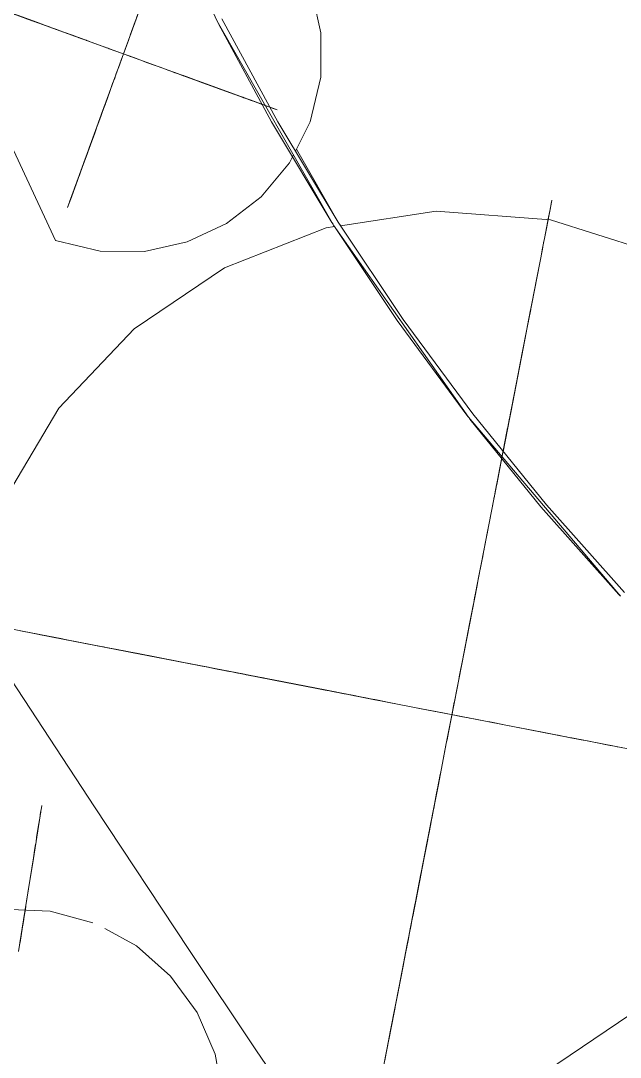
# Model space of a CAD drawing. Header units: inches. Extents: x -578 to 1873, y 397 to 1812.
# Drawn here: x 1519.7 to 1574, y 907.6 to 1001.6 of the extents above; entities that cross this region are included whole.
import ezdxf

# ---------------------------------------------------------------- set-up
doc = ezdxf.new("R2010")
doc.units = ezdxf.units.IN
doc.header["$MEASUREMENT"] = 0
for name, color, linetype, lineweight in [('A-FLOR', 192, 'Continuous', 13), ('A-WALL', 113, 'Continuous', 13), ('L-PLNT', 71, 'Continuous', 9)]:
    doc.layers.add(name, color=color, linetype=linetype, lineweight=lineweight)

# ---------------------------------------------------------------- blocks, each defined once
blk = doc.blocks.new('3D Cad File Example_dwg_RPC Shrub - Hydrangea 3_-9_-1394593-_3D_-V64-Level 1')
at = {"layer": 'L-PLNT'}
for p, q in [((-17.21, -7.107), (-16.81, -8.226)), ((-16.81, -8.226), (-14.6, -11.701)), ((-14.6, -11.701), (-11.701, -14.6)), ((-11.701, -14.6), (-8.226, -16.81)), ((2.256, -16.353), (2.256, -14.632)), ((2.256, -16.912), (2.256, -14.815)), ((2.256, -17.51), (2.256, -15.211)), ((2.256, -16.687), (2.256, -15.419)), ((2.256, -18.123), (2.256, -15.422)), ((2.256, -16.077), (2.256, -15.465)), ((-8.226, -16.81), (-5.148, -17.911)), ((2.256, -16.077), (2.256, -16.92)), ((2.256, -18.198), (2.256, -16.353)), ((2.256, -16.958), (2.256, -16.687)), ((2.256, -17.304), (2.256, -16.912)), ((2.256, -16.92), (2.256, -17.216)), ((2.256, -20.804), (2.256, -16.958)), ((2.256, -17.216), (2.256, -17.382)), ((2.256, -17.733), (2.256, -17.304)), ((2.256, -17.382), (2.256, -17.597)), ((2.256, -17.597), (2.256, -17.51)), ((2.256, -23.252), (2.256, -17.733)), ((-3.992, -18.253), (0, -18.714)), ((0, -18.714), (4.288, -18.219)), ((2.256, -18.163), (2.256, -18.123)), ((2.256, -18.163), (2.256, -18.84)), ((2.256, -18.198), (2.256, -18.73)), ((2.256, -18.73), (2.256, -18.91)), ((2.256, -18.91), (2.256, -18.84)), ((2.256, -20.981), (2.256, -20.804)), ((2.256, -22.614), (2.256, -20.981)), ((2.256, -26.708), (2.256, -22.614)), ((2.256, -23.462), (2.256, -23.252)), ((2.256, -23.906), (2.256, -23.462)), ((2.256, -24.323), (2.256, -23.906)), ((2.256, -24.721), (2.256, -24.323)), ((2.256, -25.106), (2.256, -24.721)), ((2.256, -26.245), (2.256, -25.106)), ((2.256, -26.874), (2.256, -26.245)), ((2.256, -27.501), (2.256, -26.708)), ((2.256, -27.177), (2.256, -26.874)), ((2.256, -27.446), (2.256, -27.147)), ((2.256, -27.147), (2.256, -27.355)), ((2.256, -27.598), (2.256, -27.177)), ((2.256, -27.842), (2.256, -27.355)), ((2.256, -27.446), (2.256, -27.598)), ((2.256, -27.501), (2.256, -28.05)), ((2.256, -28.05), (2.256, -27.842))]:
    blk.add_line(p, q, dxfattribs=at)
blk = doc.blocks.new('3D Cad File Example_dwg_RPC Shrub - Prairie Dropseed 5_-0_-1394609-_3D_-V67-Level 1')
at = {"layer": 'L-PLNT'}
for p, q in [((0, 45.113), (-40.801, 4.312)), ((0.214, 40.523), (0.214, 25.315)), ((6.694, 39), (11.875, 33.877)), ((0.214, 27.71), (0.214, 37.721)), ((0.214, 37.673), (0.214, 26.555)), ((0.214, 36.452), (0.214, 25.136)), ((11.875, 33.877), (19.584, 26.11)), ((0.214, 32.614), (0.214, 31.739)), ((0.214, 32.275), (0.214, 32.439)), ((0.214, 32.275), (0.214, 29.954)), ((0.214, 31.739), (0.214, 29.845)), ((0.214, 29.812), (0.214, 30.688)), ((0.214, 30.688), (0.214, 30.094)), ((0.214, 30.094), (0.214, 29.501)), ((0.214, 29.954), (0.214, 29.812)), ((0.214, 29.812), (0.214, 29.845)), ((0.214, 29.812), (0.214, 25.749)), ((0.214, 29.501), (0.214, 27.803)), ((0.214, 27.803), (0.214, 27.71)), ((0.214, 26.555), (0.214, 12.373)), ((0.214, 19.828), (0.214, 25.959)), ((0.214, 25.959), (0.214, 25.258)), ((0.214, 25.749), (0.214, 20.664)), ((19.584, 26.11), (30.452, 15.038)), ((0.214, 25.315), (0.214, 23.734)), ((0.214, 25.258), (0.214, 23.482)), ((0.214, 25.136), (0.214, 23.156)), ((0.214, 23.156), (0.214, 23.734)), ((0.214, 22.649), (0.214, 23.482)), ((0.214, 21.862), (0.214, 22.649)), ((0.214, 22.166), (0.214, 22.184)), ((0.214, 22.184), (0.214, 22.152)), ((0.214, 22.098), (0.214, 22.166)), ((0.214, 22.152), (0.214, 22.072)), ((0.214, 21.978), (0.214, 22.098)), ((0.214, 22.072), (0.214, 21.824)), ((0.214, 21.806), (0.214, 21.978)), ((0.214, 21.125), (0.214, 21.862)), ((0.214, 21.824), (0.214, 21.377)), ((0.214, 20.627), (0.214, 21.806)), ((0.214, 21.377), (0.214, 20.816)), ((0.214, 20.445), (0.214, 21.125)), ((0.214, 20.816), (0.214, 20.229)), ((0.214, 20.664), (0.214, 19.176)), ((0.214, 17.726), (0.214, 20.627)), ((0.214, 19.828), (0.214, 20.445)), ((0.214, 20.229), (0.214, 19.702)), ((0.214, 19.702), (0.214, 19.322)), ((0.214, 18.952), (0.214, 19.653)), ((0.214, 19.653), (0.214, 18.077)), ((0.214, 19.176), (0.214, 19.322)), ((0.214, 19.154), (0.214, 19.303)), ((0.214, 19.303), (0.214, 19.131)), ((0.214, 19.154), (0.214, 18.252)), ((0.214, 19.131), (0.214, 16.801)), ((0.214, 18.906), (0.214, 18.952)), ((0.214, 17.726), (0.214, 18.906)), ((0.214, 18.077), (0.214, 18.252)), ((0.214, 17.551), (0.214, 17.811)), ((0.214, 17.811), (0.214, 17.305)), ((0.214, 17.474), (0.214, 17.726)), ((0.214, 14.048), (0.214, 17.726)), ((0.214, 16.203), (0.214, 17.551)), ((0.214, 17.474), (0.214, 15.368)), ((0.214, 17.305), (0.214, 14.114)), ((0.214, 16.801), (0.214, 16.15)), ((0.214, 16.15), (0.214, 16.203)), ((0.214, 16.15), (0.214, 15.457)), ((0.214, 16.15), (0.214, 12.176)), ((0.214, 15.975), (0.214, 12.879)), ((0.214, 15.975), (0.214, 12.831)), ((0.214, 15.457), (0.214, 15.368)), ((0.214, 14.114), (0.214, 13.875)), ((30.452, 15.038), (42.902, 2.268)), ((0.214, 13.875), (0.214, 14.048)), ((0.214, 12.879), (0.214, 12.297)), ((0.214, 12.831), (0.214, 12.356)), ((0.214, 12.401), (0.214, 12.447)), ((0.214, 12.447), (0.214, 12.267)), ((0.214, 12.401), (0.214, 12.297)), ((0.214, 12.297), (0.214, 12.385)), ((0.214, 12.385), (0.214, 12.313)), ((0.214, 12.373), (0.214, 7.107)), ((0.214, 12.356), (0.214, 12.153)), ((0.214, 11.421), (0.214, 12.313)), ((0.214, 12.297), (0.214, 9.844)), ((0.214, 12.092), (0.214, 12.297)), ((0.214, 12.153), (0.214, 12.297)), ((0.214, 12.267), (0.214, 11.936)), ((0.214, 12.176), (0.214, 11.946)), ((0.214, 12.092), (0.214, 11.83)), ((0.214, 11.946), (0.214, 10.618)), ((0.214, 11.936), (0.214, 11.421)), ((0.214, 11.83), (0.214, 11.531)), ((0.214, 11.531), (0.214, 10.901)), ((0.214, 10.901), (0.214, 10.37)), ((0.214, 10.618), (0.214, 10.209)), ((0.214, 10.37), (0.214, 10.093)), ((0.214, 10.209), (0.214, 9.669)), ((0.214, 10.093), (0.214, 7.918)), ((0.214, 9.844), (0.214, 9.086)), ((0.214, 9.669), (0.214, 9.319)), ((0.214, 9.319), (0.214, 8.797)), ((0.214, 9.086), (0.214, 8.657)), ((0.214, 8.657), (0.214, 8.797)), ((0.214, 8.618), (0.214, 8.755)), ((0.214, 8.755), (0.214, 8.471)), ((0.214, 7.445), (0.214, 8.618)), ((0.214, 8.471), (0.214, 6.128)), ((0.214, 7.918), (0.214, 7.978)), ((0.214, 7.978), (0.214, 7.923)), ((0.214, 7.923), (0.214, 7.425)), ((0.214, 6.606), (0.214, 7.918)), ((0.214, 7.918), (0.214, 7.789)), ((0.214, 7.789), (0.214, 7.461)), ((0.214, 7.461), (0.214, 6.187)), ((0.214, 7.445), (0.214, 7.425)), ((0.214, 3.16), (0.214, 7.107)), ((0.214, 6.606), (0.214, 3.48)), ((0.214, 6.187), (0.214, 5.964)), ((0.214, 5.991), (0.214, 6.128)), ((0.214, 5.964), (0.214, 5.991)), ((0.214, 3.48), (0.214, 0.707)), ((0.214, 3.16), (0.214, 3.109)), ((0.214, 3.109), (0.214, 2.974)), ((0.214, 2.974), (0.214, 2.3)), ((0.214, 2.3), (0.214, -8.918)), ((-10.854, 0.649), (-16.366, 0.649)), ((-15.065, 0.649), (-15.462, 0.649)), ((-14.806, 0.649), (-15.065, 0.649)), ((-14.806, 0.649), (-14.411, 0.649)), ((-14.411, 0.649), (-14.116, 0.649)), ((-14.116, 0.649), (-12.31, 0.649)), ((-12.31, 0.649), (-11.728, 0.649)), ((-11.26, 0.649), (-11.728, 0.649)), ((-9.507, 0.649), (-11.26, 0.649)), ((-9.857, 0.649), (-11.084, 0.649)), ((-11.084, 0.649), (-10.614, 0.649)), ((-10.745, 0.649), (-10.854, 0.649)), ((-10.582, 0.649), (-10.745, 0.649)), ((-10.614, 0.649), (-8.169, 0.649)), ((-10.377, 0.649), (-10.582, 0.649)), ((-10.14, 0.649), (-10.377, 0.649)), ((-9.883, 0.649), (-10.14, 0.649)), ((-9.617, 0.649), (-9.883, 0.649)), ((-9.857, 0.649), (-9.507, 0.649)), ((-9.353, 0.649), (-9.617, 0.649)), ((1.865, 0.649), (-9.353, 0.649)), ((-8.169, 0.649), (-4.778, 0.649)), ((-4.778, 0.649), (-3.749, 0.649)), ((-3.749, 0.649), (-3.276, 0.649)), ((-3.276, 0.649), (-3.029, 0.649)), ((-3.029, 0.649), (-2.565, 0.649)), ((-2.565, 0.649), (-1.8, 0.649)), ((-1.8, 0.649), (-1.635, 0.649)), ((-1.414, 0.649), (-1.635, 0.649)), ((-1.179, 0.649), (-1.414, 0.649)), ((-0.971, 0.649), (-1.179, 0.649)), ((-0.832, 0.649), (-0.971, 0.649)), ((-0.803, 0.649), (-0.925, 0.649)), ((-0.925, 0.649), (-0.6, 0.649)), ((-0.803, 0.649), (-0.832, 0.649)), ((-0.6, 0.649), (0.272, 0.649)), ((0.214, -0.165), (0.214, 0.707)), ((3.045, 0.649), (0.272, 0.649)), ((2.539, 0.649), (1.865, 0.649)), ((2.674, 0.649), (2.539, 0.649)), ((2.725, 0.649), (2.674, 0.649)), ((2.725, 0.649), (6.672, 0.649)), ((6.171, 0.649), (3.045, 0.649)), ((5.752, 0.649), (5.529, 0.649)), ((5.529, 0.649), (5.556, 0.649)), ((5.556, 0.649), (5.693, 0.649)), ((8.036, 0.649), (5.693, 0.649)), ((7.026, 0.649), (5.752, 0.649)), ((6.171, 0.649), (7.483, 0.649)), ((11.938, 0.649), (6.672, 0.649)), ((7.488, 0.649), (6.99, 0.649)), ((7.01, 0.649), (6.99, 0.649)), ((7.01, 0.649), (8.183, 0.649)), ((7.354, 0.649), (7.026, 0.649)), ((7.483, 0.649), (7.354, 0.649)), ((7.483, 0.649), (7.542, 0.649)), ((9.658, 0.649), (7.483, 0.649)), ((7.542, 0.649), (7.488, 0.649)), ((8.32, 0.649), (8.036, 0.649)), ((8.183, 0.649), (8.32, 0.649)), ((8.651, 0.649), (8.222, 0.649)), ((8.222, 0.649), (8.362, 0.649)), ((8.884, 0.649), (8.362, 0.649)), ((9.409, 0.649), (8.651, 0.649)), ((9.234, 0.649), (8.884, 0.649)), ((9.774, 0.649), (9.234, 0.649)), ((11.862, 0.649), (9.409, 0.649)), ((9.935, 0.649), (9.658, 0.649)), ((10.183, 0.649), (9.774, 0.649)), ((10.466, 0.649), (9.935, 0.649)), ((11.511, 0.649), (10.183, 0.649)), ((11.095, 0.649), (10.466, 0.649)), ((11.501, 0.649), (10.986, 0.649)), ((10.986, 0.649), (11.878, 0.649)), ((11.395, 0.649), (11.095, 0.649)), ((11.657, 0.649), (11.395, 0.649)), ((11.832, 0.649), (11.501, 0.649)), ((11.741, 0.649), (11.511, 0.649)), ((11.657, 0.649), (11.862, 0.649)), ((11.921, 0.649), (11.718, 0.649)), ((11.718, 0.649), (11.862, 0.649)), ((15.715, 0.649), (11.741, 0.649)), ((12.012, 0.649), (11.832, 0.649)), ((11.966, 0.649), (11.862, 0.649)), ((12.444, 0.649), (11.862, 0.649)), ((11.862, 0.649), (11.95, 0.649)), ((11.95, 0.649), (11.878, 0.649)), ((12.396, 0.649), (11.921, 0.649)), ((26.12, 0.649), (11.938, 0.649)), ((11.966, 0.649), (12.012, 0.649)), ((15.54, 0.649), (12.396, 0.649)), ((15.54, 0.649), (12.444, 0.649)), ((13.679, 0.649), (13.44, 0.649)), ((13.44, 0.649), (13.613, 0.649)), ((13.613, 0.649), (17.291, 0.649)), ((16.87, 0.649), (13.679, 0.649)), ((17.039, 0.649), (14.933, 0.649)), ((15.022, 0.649), (14.933, 0.649)), ((15.715, 0.649), (15.022, 0.649)), ((16.366, 0.649), (15.715, 0.649)), ((15.715, 0.649), (15.768, 0.649)), ((15.768, 0.649), (17.116, 0.649)), ((18.696, 0.649), (16.366, 0.649)), ((17.376, 0.649), (16.87, 0.649)), ((17.039, 0.649), (17.291, 0.649)), ((17.116, 0.649), (17.376, 0.649)), ((17.291, 0.649), (18.471, 0.649)), ((17.291, 0.649), (20.192, 0.649)), ((19.218, 0.649), (17.642, 0.649)), ((17.642, 0.649), (17.817, 0.649)), ((18.719, 0.649), (17.817, 0.649)), ((18.471, 0.649), (18.517, 0.649)), ((18.517, 0.649), (19.218, 0.649)), ((18.868, 0.649), (18.696, 0.649)), ((18.719, 0.649), (18.868, 0.649)), ((20.229, 0.649), (18.741, 0.649)), ((18.741, 0.649), (18.887, 0.649)), ((19.267, 0.649), (18.887, 0.649)), ((19.794, 0.649), (19.267, 0.649)), ((19.393, 0.649), (20.01, 0.649)), ((19.393, 0.649), (25.524, 0.649)), ((20.381, 0.649), (19.794, 0.649)), ((20.01, 0.649), (20.69, 0.649)), ((20.192, 0.649), (21.371, 0.649)), ((25.314, 0.649), (20.229, 0.649)), ((20.942, 0.649), (20.381, 0.649)), ((20.69, 0.649), (21.427, 0.649)), ((21.389, 0.649), (20.942, 0.649)), ((21.371, 0.649), (21.543, 0.649)), ((21.637, 0.649), (21.389, 0.649)), ((21.427, 0.649), (22.214, 0.649)), ((21.543, 0.649), (21.663, 0.649)), ((21.717, 0.649), (21.637, 0.649)), ((21.663, 0.649), (21.731, 0.649)), ((21.749, 0.649), (21.717, 0.649)), ((21.731, 0.649), (21.749, 0.649)), ((22.214, 0.649), (23.047, 0.649)), ((24.701, 0.649), (22.721, 0.649)), ((22.721, 0.649), (23.299, 0.649)), ((24.823, 0.649), (23.047, 0.649)), ((24.88, 0.649), (23.299, 0.649)), ((36.017, 0.649), (24.701, 0.649)), ((25.524, 0.649), (24.823, 0.649)), ((40.088, 0.649), (24.88, 0.649)), ((29.377, 0.649), (25.314, 0.649)), ((37.238, 0.649), (26.12, 0.649)), ((27.368, 0.649), (27.275, 0.649)), ((27.275, 0.649), (37.286, 0.649)), ((29.066, 0.649), (27.368, 0.649)), ((29.659, 0.649), (29.066, 0.649)), ((29.519, 0.649), (29.377, 0.649)), ((29.377, 0.649), (30.253, 0.649)), ((29.377, 0.649), (29.41, 0.649)), ((31.304, 0.649), (29.41, 0.649)), ((31.84, 0.649), (29.519, 0.649)), ((30.253, 0.649), (29.659, 0.649)), ((32.179, 0.649), (31.304, 0.649)), ((31.84, 0.649), (32.004, 0.649)), ((32.004, 0.649), (32.453, 0.649)), ((32.426, 0.649), (32.179, 0.649)), ((32.453, 0.649), (32.426, 0.649)), ((36.208, 0.649), (36.017, 0.649)), ((38.959, 0.649), (36.208, 0.649)), ((38.233, 0.649), (37.238, 0.649)), ((41.287, 0.649), (37.286, 0.649)), ((38.619, 0.649), (38.233, 0.649)), ((39.735, 0.649), (38.619, 0.649)), ((39.902, 0.649), (38.959, 0.649)), ((39.918, 0.649), (39.735, 0.649)), ((39.902, 0.649), (40.043, 0.649)), ((40.043, 0.649), (39.918, 0.649)), ((0.214, -0.49), (0.214, -0.165)), ((0.214, -0.368), (0.214, -0.49)), ((0.214, -0.368), (0.214, -0.397)), ((0.214, -0.397), (0.214, -0.536)), ((0.214, -0.536), (0.214, -0.744)), ((0.214, -0.744), (0.214, -0.979)), ((0.214, -0.979), (0.214, -1.2)), ((0.214, -1.365), (0.214, -1.2)), ((0.214, -2.13), (0.214, -1.365)), ((0.214, -2.594), (0.214, -2.13)), ((0.214, -2.841), (0.214, -2.594)), ((0.214, -3.314), (0.214, -2.841)), ((0.214, -4.343), (0.214, -3.314)), ((0.214, -7.734), (0.214, -4.343)), ((0.214, -10.178), (0.214, -7.734)), ((0.214, -8.918), (0.214, -9.182)), ((0.214, -9.422), (0.214, -9.072)), ((0.214, -9.072), (0.214, -10.825)), ((0.214, -9.182), (0.214, -9.448)), ((0.214, -9.422), (0.214, -10.649)), ((0.214, -9.448), (0.214, -9.705)), ((0.214, -9.705), (0.214, -9.942)), ((0.214, -9.942), (0.214, -10.147)), ((0.214, -10.147), (0.214, -10.31)), ((0.214, -10.649), (0.214, -10.178)), ((0.214, -10.31), (0.214, -10.419)), ((43.92, -10.337), (40.524, -19.83)), ((0.214, -10.419), (0.214, -15.931)), ((0.214, -10.825), (0.214, -11.293)), ((0.214, -11.875), (0.214, -11.293)), ((0.214, -13.681), (0.214, -11.875)), ((0.214, -13.976), (0.214, -13.681)), ((0.214, -14.371), (0.214, -13.976)), ((0.214, -14.371), (0.214, -14.63)), ((0.214, -14.63), (0.214, -15.027)), ((0.214, -15.027), (0.214, -16.429)), ((0.214, -39.549), (0.214, -15.931)), ((0.214, -16.078), (0.214, -16.02)), ((0.214, -16.02), (0.214, -16.04)), ((0.214, -16.04), (0.214, -16.429)), ((0.214, -19.406), (0.214, -16.078)), ((0.214, -19.406), (0.214, -19.342)), ((0.214, -19.342), (0.214, -19.532)), ((0.214, -23.084), (0.214, -19.406)), ((0.214, -19.516), (0.214, -19.406)), ((0.214, -19.532), (0.214, -19.516)), ((0.214, -21.508), (0.214, -19.696)), ((0.214, -19.696), (0.214, -19.757)), ((0.214, -19.757), (0.214, -20.584)), ((0.214, -20.584), (0.214, -20.632)), ((0.214, -20.632), (0.214, -25.361)), ((35.195, -28.206), (40.524, -19.83)), ((0.214, -24.55), (0.214, -21.508)), ((0.214, -23.084), (0.214, -23.628)), ((0.214, -24.193), (0.214, -23.628)), ((0.214, -28.865), (0.214, -23.643)), ((0.214, -23.643), (0.214, -25.842)), ((0.214, -24.449), (0.214, -24.193)), ((0.214, -24.668), (0.214, -24.449)), ((0.214, -24.55), (0.214, -24.908)), ((0.214, -24.836), (0.214, -24.668)), ((0.214, -24.908), (0.214, -24.836)), ((0.214, -25.669), (0.214, -25.361)), ((0.214, -25.816), (0.214, -25.669)), ((0.214, -25.816), (0.214, -25.842)), ((0.214, -26.215), (0.214, -26.062)), ((0.214, -26.062), (0.214, -32.543)), ((0.214, -26.412), (0.214, -26.215)), ((0.214, -26.63), (0.214, -26.412)), ((0.214, -26.849), (0.214, -26.63)), ((0.214, -27.046), (0.214, -26.849)), ((0.214, -27.199), (0.214, -27.046)), ((0.214, -27.288), (0.214, -27.199)), ((0.214, -27.288), (0.214, -34.645)), ((28.206, -35.195), (35.195, -28.206)), ((0.214, -31.35), (0.214, -28.865)), ((0.214, -29.348), (0.214, -29.215)), ((0.214, -29.215), (0.214, -32.232)), ((0.214, -29.699), (0.214, -29.348)), ((0.214, -32.296), (0.214, -29.699)), ((0.214, -31.984), (0.214, -31.35)), ((0.214, -31.985), (0.214, -31.667)), ((0.214, -33.375), (0.214, -31.667)), ((0.214, -32.718), (0.214, -31.984)), ((0.214, -35.759), (0.214, -31.985)), ((0.214, -32.71), (0.214, -32.232)), ((0.214, -32.667), (0.214, -32.296)), ((0.214, -32.831), (0.214, -32.477)), ((0.214, -32.477), (0.214, -32.93)), ((0.214, -32.543), (0.214, -34.645)), ((0.214, -32.93), (0.214, -32.667)), ((0.214, -32.893), (0.214, -32.71)), ((0.214, -32.814), (0.214, -32.718)), ((0.214, -32.814), (0.214, -32.831)), ((0.214, -33.243), (0.214, -32.893)), ((0.214, -37.797), (0.214, -33.243)), ((0.214, -36.746), (0.214, -33.375)), ((0.214, -35.64), (0.214, -35.52)), ((0.214, -35.52), (0.214, -35.732)), ((0.214, -37.797), (0.214, -35.64)), ((19.83, -40.524), (28.206, -35.195)), ((0.214, -36.786), (0.214, -35.732)), ((0.214, -36.471), (0.214, -35.759)), ((0.214, -36.064), (0.214, -36.006)), ((0.214, -36.006), (0.214, -36.046)), ((0.214, -42.351), (0.214, -36.046)), ((0.214, -36.517), (0.214, -36.064)), ((0.214, -36.746), (0.214, -36.471)), ((0.214, -36.659), (0.214, -36.517)), ((0.214, -36.659), (0.214, -36.746)), ((0.214, -36.746), (0.214, -36.855)), ((0.214, -36.855), (0.214, -36.786)), ((0.214, -40.649), (0.214, -39.549)), ((0.214, -41.561), (0.214, -40.649)), ((10.337, -43.92), (18.599, -40.964)), ((19.11, -40.781), (19.83, -40.524)), ((0.214, -42.313), (0.214, -41.561)), ((0.214, -42.567), (0.214, -42.176)), ((0.214, -42.176), (0.214, -42.323)), ((0.214, -44.278), (0.214, -42.313)), ((0.214, -42.323), (0.214, -42.351)), ((0.214, -42.952), (0.214, -42.567)), ((0.214, -43.346), (0.214, -42.952)), ((-10.337, -43.92), (0, -45.113)), ((0, -45.113), (10.337, -43.92)), ((0.214, -45.329), (0.214, -43.346)), ((0.214, -46.36), (0.214, -44.278)), ((0.214, -46.03), (0.214, -45.329)), ((0.214, -46.73), (0.214, -46.03)), ((0.214, -46.699), (0.214, -46.36)), ((0.214, -46.699), (0.214, -46.905)), ((0.214, -46.73), (0.214, -46.847)), ((0.214, -46.847), (0.214, -46.905))]:
    blk.add_line(p, q, dxfattribs=at)
blk = doc.blocks.new('3D Cad File Example_dwg_RPC Shrub - Switchgrass 4_-6_-1394617-_3D_-V69-Level 1')
at = {"layer": 'L-PLNT'}
for p, q in [((3.699, 14.558), (4.741, 13.527)), ((0, 13.212), (0, 13.001)), ((0, 13.212), (0, 11.075)), ((0, 11.943), (0, 13.212)), ((0, 13.212), (0, 12.047)), ((0, 13.212), (0, 12.146)), ((0, 13.212), (0, 12.891)), ((4.741, 13.527), (7.82, 10.426)), ((0, 13.001), (0, 12.683)), ((0, 11.079), (0, 12.957)), ((0, 12.957), (0, 9.772)), ((0, 12.891), (0, 11.806)), ((0, 11.68), (0, 12.879)), ((0, 12.879), (0, 12.874)), ((0, 12.545), (0, 12.874)), ((0, 12.683), (0, 12.286)), ((0, 11.079), (0, 12.665)), ((0, 11.943), (0, 12.665)), ((0, 12.545), (0, 12.523)), ((0, 12.523), (0, 12.002)), ((0, 12.286), (0, 11.811)), ((0, 12.146), (0, 11.257)), ((0, 12.047), (0, 11.402)), ((0, 12.002), (0, 11.53)), ((0, 7.456), (0, 11.943)), ((0, 11.943), (0, 11.914)), ((0, 11.914), (0, 11.873)), ((0, 11.873), (0, 11.824)), ((0, 11.824), (0, 11.773)), ((0, 11.811), (0, 11.262)), ((0, 11.806), (0, 10.793)), ((0, 11.773), (0, 11.724)), ((0, 11.724), (0, 11.683)), ((0, 11.683), (0, 11.654)), ((0, 11.68), (0, 10.586)), ((0, 11.654), (0, 11.254)), ((0, 11.53), (0, 10.617)), ((0, 11.402), (0, 10.785)), ((0, 11.109), (0, 11.364)), ((0, 11.364), (0, 11.33)), ((0, 11.364), (0, 11.22)), ((0, 11.364), (0, 10.978)), ((0, 11.33), (0, 10.981)), ((-7.549, 10.464), (-18.013, 0)), ((0, 11.262), (0, 10.641)), ((0, 11.257), (0, 10.604)), ((0, 11.254), (0, 10.197)), ((0, 11.22), (0, 10.28)), ((0, 11.109), (0, 9.832)), ((0, 11.075), (0, 9.338)), ((0, 10.981), (0, 10.93)), ((0, 10.978), (0, 9.171)), ((0, 10.93), (0, 8.759)), ((0, 10.793), (0, 9.787)), ((0, 10.641), (0, 10.785)), ((0, 10.422), (0, 10.681)), ((0, 10.681), (0, 10.323)), ((0, 10.617), (0, 10.121)), ((0, 10.604), (0, 10.351)), ((0, 10.586), (0, 9.561)), ((0, 10.254), (0, 10.583)), ((0, 10.583), (0, 10.493)), ((0, 10.493), (0, 10.28)), ((0, 10.422), (0, 9.366)), ((0, 10.351), (0, 10.061)), ((7.82, 10.426), (12.159, 6.005)), ((0, 10.323), (0, 10.139)), ((0, 10.28), (0, 8.625)), ((0, 10.28), (0, 7.014)), ((0, 10.254), (0, 8.377)), ((0, 10.197), (0, 9.065)), ((0, 10.139), (0, 9.856)), ((0, 10.121), (0, 9.559)), ((0, 10.061), (0, 9.073)), ((0, 9.856), (0, 9.516)), ((0, 9.772), (0, 9.832)), ((0, 9.787), (0, 7.532)), ((0, 8.903), (0, 9.627)), ((0, 9.627), (0, 7.807)), ((0, 9.561), (0, 8.568)), ((0, 8.903), (0, 9.559)), ((0, 9.516), (0, 9.158)), ((0, 9.366), (0, 9.338)), ((0, 9.171), (0, 8.667)), ((0, 9.158), (0, 8.821)), ((0, 9.073), (0, 7.969)), ((0, 9.065), (0, 8.571)), ((0, 8.179), (0, 9.048)), ((0, 9.037), (0, 9.048)), ((0, 9.007), (0, 9.037)), ((0, 8.964), (0, 9.007)), ((0, 8.912), (0, 8.964)), ((0, 8.858), (0, 8.912)), ((0, 8.805), (0, 8.858)), ((0, 8.821), (0, 8.547)), ((0, 8.805), (0, 8.759)), ((0, 7.456), (0, 8.759)), ((0, 8.759), (0, 7.89)), ((0, 8.667), (0, 8.37)), ((0, 8.625), (0, 7.967)), ((0, 8.571), (0, 8.179)), ((0, 8.568), (0, 7.573)), ((0, 8.547), (0, 8.374)), ((0, 8.377), (0, 7.535)), ((0, 8.374), (0, 8.37)), ((0, 7.969), (0, 6.846)), ((0, 7.967), (0, 7.461)), ((0, 7.89), (0, 5.429)), ((0, 7.807), (0, 7.228)), ((0, 7.573), (0, 6.539)), ((0, 7.535), (0, 7.228)), ((0, 7.532), (0, 6.153)), ((0, 7.136), (0, 7.461)), ((0, 7.136), (0, 7.021)), ((0, 7.021), (0, 6.442)), ((0, 7.014), (0, 5.517)), ((0, 6.846), (0, 5.803)), ((0, 6.539), (0, 5.429)), ((0, 6.442), (0, 6.153)), ((0, 5.803), (0, 4.936)), ((12.159, 6.005), (15.467, 2.612)), ((0, 3.692), (0, 5.574)), ((0, 5.574), (0, 5.51)), ((0, 5.517), (0, 4.524)), ((0, 5.51), (0, 4.737)), ((0, 4.886), (0, 4.995)), ((0, 4.995), (0, 4.883)), ((0, 4.936), (0, 4.345)), ((0, 4.886), (0, 4.335)), ((0, 4.883), (0, 3.547)), ((0, 4.737), (0, 4.309)), ((0, 4.524), (0, 3.937)), ((0, 4.345), (0, 4.126)), ((0, 4.282), (0, 4.335)), ((0, 4.309), (0, 4.282)), ((0, 4.126), (0, 4.083)), ((0, 4.006), (0, 4.083)), ((0, 3.907), (0, 4.006)), ((0, 3.937), (0, 3.641)), ((0, 3.799), (0, 3.907)), ((0, 3.694), (0, 3.799)), ((0, 3.606), (0, 3.694)), ((0, 3.692), (0, 3.113)), ((0, 3.641), (0, 3.615)), ((0, 3.615), (0, 3.564)), ((0, 3.547), (0, 3.606)), ((0, 3.564), (0, 3.484)), ((0, 3.547), (0, 3.257)), ((0, 3.257), (0, 3.547)), ((0, 3.484), (0, 3.367)), ((0, 3.367), (0, -4.66)), ((0, 1.81), (0, 3.113)), ((15.692, 2.38), (18.013, 0)), ((0, 1.81), (0, 1.775)), ((0, 1.775), (0, 1.718)), ((0, 1.718), (0, 1.648)), ((0, 1.648), (0, 1.57)), ((0, 1.57), (0, 1.494)), ((0, 1.494), (0, 1.427)), ((0, 1.375), (0, 1.427)), ((0, -0.362), (0, 1.375)), ((-14.405, 0), (-14.839, 0)), ((-14.839, 0), (-14.458, 0)), ((-14.458, 0), (-13.454, 0)), ((-14.405, 0), (-13.828, 0)), ((-10.265, 0), (-14.289, 0)), ((-14.289, 0), (-13.936, 0)), ((-13.936, 0), (-13.61, 0)), ((-13.828, 0), (-13.378, 0)), ((-13.61, 0), (-13.295, 0)), ((-13.454, 0), (-12.037, 0)), ((-13.378, 0), (-12.844, 0)), ((-13.295, 0), (-12.976, 0)), ((-12.976, 0), (-11.829, 0)), ((-12.667, 0), (-12.957, 0)), ((-12.957, 0), (-12.8, 0)), ((-12.844, 0), (-12.246, 0)), ((-12.8, 0), (-12.372, 0)), ((-12.667, 0), (-10.496, 0)), ((-12.372, 0), (-11.733, 0)), ((-12.246, 0), (-11.603, 0)), ((-12.037, 0), (-10.417, 0)), ((-11.829, 0), (-11.54, 0)), ((-11.654, 0), (-11.799, 0)), ((-11.799, 0), (-10.933, 0)), ((-11.733, 0), (-10.947, 0)), ((-11.654, 0), (-9.048, 0)), ((-10.348, 0), (-11.631, 0)), ((-11.631, 0), (-11.52, 0)), ((-10.933, 0), (-11.603, 0)), ((-11.54, 0), (-10.978, 0)), ((-11.52, 0), (-11.214, 0)), ((-11.214, 0), (-10.758, 0)), ((-10.978, 0), (-10.483, 0)), ((-10.947, 0), (-10.076, 0)), ((-10.758, 0), (-10.197, 0)), ((-10.496, 0), (-7.456, 0)), ((-10.483, 0), (-8.324, 0)), ((-10.417, 0), (-8.805, 0)), ((-10.348, 0), (-9.308, 0)), ((-10.265, 0), (-9.868, 0)), ((-10.206, 0), (-10.221, 0)), ((-10.221, 0), (-10.153, 0)), ((-8.491, 0), (-10.206, 0)), ((-10.197, 0), (-9.575, 0)), ((-10.153, 0), (-9.631, 0)), ((-10.076, 0), (-9.181, 0)), ((-9.868, 0), (-9.488, 0)), ((-9.631, 0), (-9.193, 0)), ((-9.575, 0), (-8.936, 0)), ((-9.488, 0), (-8.414, 0)), ((-9.308, 0), (-8.493, 0)), ((-9.193, 0), (-9.145, 0)), ((-9.181, 0), (-8.324, 0)), ((-9.145, 0), (-8.98, 0)), ((-9.048, 0), (-8.324, 0)), ((-8.98, 0), (-8.084, 0)), ((-8.324, 0), (-8.936, 0)), ((-8.805, 0), (-7.41, 0)), ((-8.493, 0), (-7.888, 0)), ((-8.491, 0), (-7.298, 0)), ((-8.185, 0), (-8.469, 0)), ((-8.469, 0), (-8.464, 0)), ((-8.464, 0), (-6.519, 0)), ((-8.414, 0), (-8.324, 0)), ((-8.324, 0), (-7.166, 0)), ((-8.185, 0), (-5.443, 0)), ((-8.084, 0), (-7.456, 0)), ((-7.888, 0), (-7.476, 0)), ((-4.415, 0), (-7.6, 0)), ((-7.6, 0), (-7.525, 0)), ((-7.525, 0), (-7.312, 0)), ((-7.476, 0), (-7.166, 0)), ((-7.41, 0), (-6.442, 0)), ((-7.312, 0), (-6.981, 0)), ((-7.298, 0), (-6.531, 0)), ((-6.981, 0), (-6.55, 0)), ((-6.55, 0), (-6.038, 0)), ((-6.531, 0), (-6.098, 0)), ((-4.415, 0), (-6.442, 0)), ((-5.858, 0), (-6.098, 0)), ((-6.038, 0), (-5.465, 0)), ((-5.764, 0), (-5.863, 0)), ((-5.863, 0), (-5.858, 0)), ((-5.764, 0), (-5.639, 0)), ((-5.639, 0), (-5.217, 0)), ((-5.465, 0), (-4.85, 0)), ((-5.443, 0), (-5.284, 0)), ((-5.284, 0), (-4.831, 0)), ((-5.217, 0), (-5.093, 0)), ((-5.093, 0), (-4.995, 0)), ((-5, 0), (-5.012, 0)), ((-5.012, 0), (-5.002, 0)), ((-5.002, 0), (-4.97, 0)), ((-4.995, 0), (-5, 0)), ((-4.907, 0), (-4.97, 0)), ((-4.807, 0), (-4.907, 0)), ((-4.85, 0), (-4.831, 0)), ((-4.66, 0), (-4.807, 0)), ((3.367, 0), (-4.66, 0)), ((-3.547, 0), (-2.873, 0)), ((-2.873, 0), (-2.332, 0)), ((-2.332, 0), (-1.901, 0)), ((-1.901, 0), (-1.086, 0)), ((-0.615, 0), (-1.086, 0)), ((-0.354, 0), (-0.615, 0)), ((-0.507, 0), (-0.354, 0)), ((-0.362, 0), (1.375, 0)), ((1.375, 0), (1.427, 0)), ((1.494, 0), (1.427, 0)), ((1.57, 0), (1.494, 0)), ((1.648, 0), (1.57, 0)), ((1.718, 0), (1.648, 0)), ((1.775, 0), (1.718, 0)), ((1.81, 0), (1.775, 0)), ((1.81, 0), (3.113, 0)), ((3.692, 0), (3.113, 0)), ((3.547, 0), (3.257, 0)), ((3.257, 0), (3.547, 0)), ((3.484, 0), (3.367, 0)), ((3.564, 0), (3.484, 0)), ((4.883, 0), (3.547, 0)), ((3.547, 0), (3.606, 0)), ((3.615, 0), (3.564, 0)), ((3.606, 0), (3.694, 0)), ((3.641, 0), (3.615, 0)), ((3.937, 0), (3.641, 0)), ((3.692, 0), (5.574, 0)), ((3.694, 0), (3.799, 0)), ((3.799, 0), (3.907, 0)), ((3.907, 0), (4.006, 0)), ((4.524, 0), (3.937, 0)), ((4.006, 0), (4.083, 0)), ((4.126, 0), (4.083, 0)), ((4.345, 0), (4.126, 0)), ((4.309, 0), (4.282, 0)), ((4.282, 0), (4.335, 0)), ((4.737, 0), (4.309, 0)), ((4.886, 0), (4.335, 0)), ((4.936, 0), (4.345, 0)), ((5.517, 0), (4.524, 0)), ((5.51, 0), (4.737, 0)), ((4.995, 0), (4.883, 0)), ((4.886, 0), (4.995, 0)), ((5.803, 0), (4.936, 0)), ((7.89, 0), (5.429, 0)), ((6.539, 0), (5.429, 0)), ((5.574, 0), (5.51, 0)), ((7.014, 0), (5.517, 0)), ((6.846, 0), (5.803, 0)), ((6.442, 0), (6.153, 0)), ((7.532, 0), (6.153, 0)), ((7.021, 0), (6.442, 0)), ((7.573, 0), (6.539, 0)), ((7.969, 0), (6.846, 0)), ((10.28, 0), (7.014, 0)), ((7.136, 0), (7.021, 0)), ((7.136, 0), (7.461, 0)), ((7.807, 0), (7.228, 0)), ((7.535, 0), (7.228, 0)), ((7.456, 0), (11.943, 0)), ((7.456, 0), (8.759, 0)), ((7.967, 0), (7.461, 0)), ((9.787, 0), (7.532, 0)), ((8.377, 0), (7.535, 0)), ((8.568, 0), (7.573, 0)), ((9.627, 0), (7.807, 0)), ((8.759, 0), (7.89, 0)), ((8.625, 0), (7.967, 0)), ((9.073, 0), (7.969, 0)), ((8.571, 0), (8.179, 0)), ((8.179, 0), (9.048, 0)), ((8.667, 0), (8.37, 0)), ((8.374, 0), (8.37, 0)), ((8.547, 0), (8.374, 0)), ((10.254, 0), (8.377, 0)), ((8.821, 0), (8.547, 0)), ((9.561, 0), (8.568, 0)), ((9.065, 0), (8.571, 0)), ((10.28, 0), (8.625, 0)), ((9.171, 0), (8.667, 0)), ((8.805, 0), (8.759, 0)), ((10.93, 0), (8.759, 0)), ((8.805, 0), (8.857, 0)), ((9.158, 0), (8.821, 0)), ((8.857, 0), (8.912, 0)), ((8.903, 0), (9.627, 0)), ((8.903, 0), (9.559, 0)), ((8.912, 0), (8.964, 0)), ((8.964, 0), (9.007, 0)), ((9.007, 0), (9.037, 0)), ((9.037, 0), (9.048, 0)), ((10.197, 0), (9.065, 0)), ((10.061, 0), (9.073, 0)), ((9.516, 0), (9.158, 0)), ((10.978, 0), (9.171, 0)), ((11.075, 0), (9.338, 0)), ((9.366, 0), (9.338, 0)), ((10.422, 0), (9.366, 0)), ((9.856, 0), (9.516, 0)), ((10.121, 0), (9.559, 0)), ((10.586, 0), (9.561, 0)), ((12.957, 0), (9.772, 0)), ((9.772, 0), (9.832, 0)), ((10.793, 0), (9.787, 0)), ((11.109, 0), (9.832, 0)), ((10.139, 0), (9.856, 0)), ((10.351, 0), (10.061, 0)), ((10.617, 0), (10.121, 0)), ((10.323, 0), (10.139, 0)), ((11.254, 0), (10.197, 0)), ((10.254, 0), (10.583, 0)), ((11.22, 0), (10.28, 0)), ((10.493, 0), (10.28, 0)), ((10.681, 0), (10.323, 0)), ((10.604, 0), (10.351, 0)), ((10.422, 0), (10.681, 0)), ((10.583, 0), (10.493, 0)), ((11.68, 0), (10.586, 0)), ((11.257, 0), (10.604, 0)), ((11.53, 0), (10.617, 0)), ((11.262, 0), (10.641, 0)), ((10.641, 0), (10.785, 0)), ((11.402, 0), (10.785, 0)), ((11.806, 0), (10.793, 0)), ((10.981, 0), (10.93, 0)), ((11.364, 0), (10.978, 0)), ((11.33, 0), (10.981, 0)), ((13.391, 0), (11.075, 0)), ((11.079, 0), (12.957, 0)), ((11.079, 0), (12.665, 0)), ((11.109, 0), (11.364, 0)), ((11.364, 0), (11.22, 0)), ((11.654, 0), (11.254, 0)), ((12.146, 0), (11.257, 0)), ((11.811, 0), (11.262, 0)), ((11.364, 0), (11.33, 0)), ((12.047, 0), (11.402, 0)), ((12.002, 0), (11.53, 0)), ((11.683, 0), (11.654, 0)), ((11.68, 0), (12.879, 0)), ((11.724, 0), (11.683, 0)), ((11.773, 0), (11.724, 0)), ((11.824, 0), (11.773, 0)), ((12.891, 0), (11.806, 0)), ((12.286, 0), (11.811, 0)), ((11.873, 0), (11.824, 0)), ((11.914, 0), (11.873, 0)), ((11.943, 0), (11.914, 0)), ((11.943, 0), (12.665, 0)), ((11.943, 0), (13.681, 0)), ((12.523, 0), (12.002, 0)), ((13.91, 0), (12.047, 0)), ((13.989, 0), (12.146, 0)), ((12.683, 0), (12.286, 0)), ((12.545, 0), (12.523, 0)), ((12.545, 0), (12.874, 0)), ((13.001, 0), (12.683, 0)), ((12.879, 0), (12.874, 0)), ((14.115, 0), (12.891, 0)), ((13.238, 0), (13.001, 0)), ((13.238, 0), (13.391, 0)), ((13.75, 0), (13.681, 0)), ((13.75, 0), (13.83, 0)), ((13.83, 0), (13.912, 0)), ((14.423, 0), (13.91, 0)), ((13.912, 0), (13.99, 0)), ((14.619, 0), (13.989, 0)), ((13.99, 0), (14.054, 0)), ((14.054, 0), (14.099, 0)), ((14.099, 0), (14.115, 0)), ((14.839, 0), (14.423, 0)), ((14.619, 0), (14.839, 0)), ((18.013, 0), (17.537, -4.127)), ((-18.013, 0), (-17.537, -4.127)), ((-11.501, 0), (-12.351, 0)), ((-12.351, 0), (-12.043, 0)), ((-12.043, 0), (-11.232, 0)), ((-11.501, 0), (-10.527, 0)), ((-11.232, 0), (-10.088, 0)), ((-10.527, 0), (-9.507, 0)), ((-10.088, 0), (-8.78, 0)), ((-9.507, 0), (-8.519, 0)), ((-8.78, 0), (-7.479, 0)), ((-8.519, 0), (-7.639, 0)), ((-7.639, 0), (-6.947, 0)), ((-7.479, 0), (-6.354, 0)), ((-6.947, 0), (-6.519, 0)), ((-6.354, 0), (-5.574, 0)), ((-5.574, 0), (-4.37, 0)), ((-4.37, 0), (-3.547, 0)), ((-0.666, 0), (-0.651, 0)), ((-0.666, 0), (-0.666, 0)), ((-0.666, 0), (-0.654, 0)), ((-0.654, 0), (-0.631, 0)), ((-0.651, 0), (-0.362, 0)), ((-0.631, 0), (-0.598, 0)), ((-0.598, 0), (-0.556, 0)), ((-0.556, 0), (-0.507, 0)), ((0, -0.507), (0, -0.354)), ((0, -0.354), (0, -0.615)), ((0, -0.651), (0, -0.362)), ((0, -0.556), (0, -0.507)), ((0, -0.598), (0, -0.556)), ((0, -0.631), (0, -0.598)), ((0, -0.615), (0, -1.086)), ((0, -0.654), (0, -0.631)), ((0, -0.666), (0, -0.651)), ((0, -0.666), (0, -0.654)), ((0, -0.666), (0, -0.666)), ((0, -1.901), (0, -1.086)), ((0, -2.332), (0, -1.901)), ((0, -2.873), (0, -2.332)), ((0, -3.547), (0, -2.873)), ((0, -4.37), (0, -3.547)), ((-17.537, -4.127), (-16.181, -7.918)), ((0, -5.574), (0, -4.37)), ((0, -4.415), (0, -7.6)), ((0, -4.415), (0, -6.442)), ((0, -4.66), (0, -4.807)), ((17.537, -4.127), (16.181, -7.918)), ((0, -4.807), (0, -4.907)), ((0, -4.85), (0, -4.831)), ((0, -5.284), (0, -4.831)), ((0, -5.465), (0, -4.85)), ((0, -4.907), (0, -4.97)), ((0, -5.002), (0, -4.97)), ((0, -5.093), (0, -4.995)), ((0, -4.995), (0, -5)), ((0, -5), (0, -5.012)), ((0, -5.012), (0, -5.002)), ((0, -5.217), (0, -5.093)), ((0, -5.639), (0, -5.217)), ((0, -5.443), (0, -5.284)), ((0, -8.185), (0, -5.443)), ((0, -6.038), (0, -5.465)), ((0, -6.354), (0, -5.574)), ((0, -5.764), (0, -5.639)), ((0, -5.764), (0, -5.863)), ((0, -5.863), (0, -5.858)), ((0, -5.858), (0, -6.098)), ((0, -6.55), (0, -6.038)), ((0, -6.531), (0, -6.098)), ((0, -7.479), (0, -6.354)), ((0, -7.41), (0, -6.442)), ((0, -8.464), (0, -6.519)), ((0, -6.947), (0, -6.519)), ((0, -7.298), (0, -6.531)), ((0, -6.981), (0, -6.55)), ((0, -7.639), (0, -6.947)), ((0, -7.312), (0, -6.981)), ((0, -8.324), (0, -7.166)), ((0, -7.476), (0, -7.166)), ((0, -8.491), (0, -7.298)), ((0, -7.525), (0, -7.312)), ((0, -8.805), (0, -7.41)), ((0, -10.496), (0, -7.456)), ((0, -8.084), (0, -7.456)), ((0, -7.888), (0, -7.476)), ((0, -8.78), (0, -7.479)), ((-16.181, -7.918), (-14.053, -11.263)), ((0, -7.6), (0, -7.525)), ((0, -8.519), (0, -7.639)), ((0, -8.493), (0, -7.888)), ((0, -8.98), (0, -8.084)), ((0, -8.185), (0, -8.469)), ((0, -10.483), (0, -8.324)), ((0, -9.048), (0, -8.324)), ((0, -8.324), (0, -8.936)), ((0, -8.414), (0, -8.324)), ((0, -9.181), (0, -8.324)), ((0, -9.488), (0, -8.414)), ((14.053, -11.263), (16.181, -7.918)), ((0, -8.469), (0, -8.464)), ((0, -8.491), (0, -10.206)), ((0, -9.308), (0, -8.493)), ((0, -9.507), (0, -8.519)), ((0, -10.088), (0, -8.78)), ((0, -10.417), (0, -8.805)), ((0, -9.575), (0, -8.936)), ((0, -9.145), (0, -8.98)), ((0, -11.654), (0, -9.048)), ((0, -9.193), (0, -9.145)), ((0, -10.076), (0, -9.181)), ((0, -9.631), (0, -9.193)), ((0, -10.348), (0, -9.308)), ((0, -9.868), (0, -9.488)), ((0, -10.527), (0, -9.507)), ((0, -10.197), (0, -9.575)), ((0, -10.153), (0, -9.631)), ((0, -10.265), (0, -9.868)), ((0, -10.947), (0, -10.076)), ((0, -11.232), (0, -10.088)), ((0, -10.221), (0, -10.153)), ((0, -10.758), (0, -10.197)), ((0, -10.206), (0, -10.221)), ((0, -10.265), (0, -14.289)), ((-14.053, -11.263), (-11.263, -14.053)), ((0, -10.348), (0, -11.631)), ((0, -12.037), (0, -10.417)), ((0, -10.978), (0, -10.483)), ((0, -12.667), (0, -10.496)), ((0, -11.501), (0, -10.527)), ((0, -11.214), (0, -10.758)), ((0, -11.799), (0, -10.933)), ((0, -10.933), (0, -11.603)), ((0, -11.733), (0, -10.947)), ((0, -11.54), (0, -10.978)), ((0, -11.52), (0, -11.214)), ((0, -12.043), (0, -11.232)), ((11.263, -14.053), (14.053, -11.263)), ((0, -11.501), (0, -12.351)), ((0, -11.631), (0, -11.52)), ((0, -11.829), (0, -11.54)), ((0, -12.246), (0, -11.603)), ((0, -11.654), (0, -11.799)), ((0, -12.372), (0, -11.733)), ((0, -12.976), (0, -11.829)), ((0, -13.454), (0, -12.037)), ((0, -12.351), (0, -12.043)), ((0, -12.844), (0, -12.246)), ((0, -12.8), (0, -12.372)), ((0, -12.667), (0, -12.957)), ((0, -12.957), (0, -12.8)), ((0, -13.378), (0, -12.844)), ((0, -13.295), (0, -12.976)), ((-11.263, -14.053), (-7.918, -16.181)), ((0, -13.61), (0, -13.295)), ((0, -13.828), (0, -13.378)), ((0, -14.458), (0, -13.454)), ((0, -13.936), (0, -13.61)), ((0, -14.405), (0, -13.828)), ((0, -14.289), (0, -13.936)), ((7.918, -16.181), (11.263, -14.053)), ((0, -14.405), (0, -14.839)), ((0, -14.839), (0, -14.458)), ((-7.918, -16.181), (-4.127, -17.537)), ((4.127, -17.537), (7.918, -16.181)), ((-4.127, -17.537), (-3.341, -17.628)), ((-2.953, -17.672), (0, -18.013)), ((0, -18.013), (4.127, -17.537))]:
    blk.add_line(p, q, dxfattribs=at)
blk = doc.blocks.new('3D Cad File Example_dwg-2744-Level 1')
at = {"layer": 'A-FLOR'}
for p, q in [((639.917, -168.463), (644.71, -177.353)), ((650.204, -186.498), (644.71, -177.353)), ((650.204, -186.498), (650.302, -186.645)), ((650.487, -186.923), (656.118, -195.377)), ((662.438, -203.971), (656.118, -195.377)), ((662.536, -204.092), (662.438, -203.971)), ((669.152, -212.262), (662.722, -204.322)), ((669.152, -212.262), (676.243, -220.232)), ((676.243, -220.232), (676.337, -220.328))]:
    blk.add_line(p, q, dxfattribs=at)
at = {"layer": 'A-WALL'}
for p, q in [((630.98, -148.831), (639.782, -168.226)), ((639.782, -168.226), (650.345, -186.721)), ((640.227, -167.999), (645.283, -177.348)), ((645.283, -177.348), (650.768, -186.453)), ((646.98, -179.822), (650.768, -186.453)), ((650.345, -186.721), (662.58, -204.155)), ((650.768, -186.453), (650.99, -186.77)), ((650.768, -186.453), (656.67, -195.293)), ((656.67, -195.293), (662.976, -203.849)), ((662.976, -203.849), (669.673, -212.103)), ((662.58, -204.155), (676.38, -220.379)), ((669.673, -212.103), (676.746, -220.038))]:
    blk.add_line(p, q, dxfattribs=at)
for name, p, rotation in [('3D Cad File Example_dwg_RPC Shrub - Switchgrass 4_-6_-1394617-_3D_-V69-Level 1', (631.29, -171.19), 70), ('3D Cad File Example_dwg_RPC Shrub - Prairie Dropseed 5_-0_-1394609-_3D_-V67-Level 1', (661.421, -230.532), 169), ('3D Cad File Example_dwg_RPC Shrub - Hydrangea 3_-9_-1394593-_3D_-V64-Level 1', (621.714, -267.426), 171)]:
    blk.add_blockref(name, p, dxfattribs=dict(rotation=rotation))

msp = doc.modelspace()

# ---------------------------------------------------------------- block references
at = {"layer": 'A-WALL', "color": 30, "lineweight": 9}
msp.add_blockref('3D Cad File Example_dwg-2744-Level 1', (897.689, 1169.788), dxfattribs=at)

doc.saveas('drawing.dxf')
